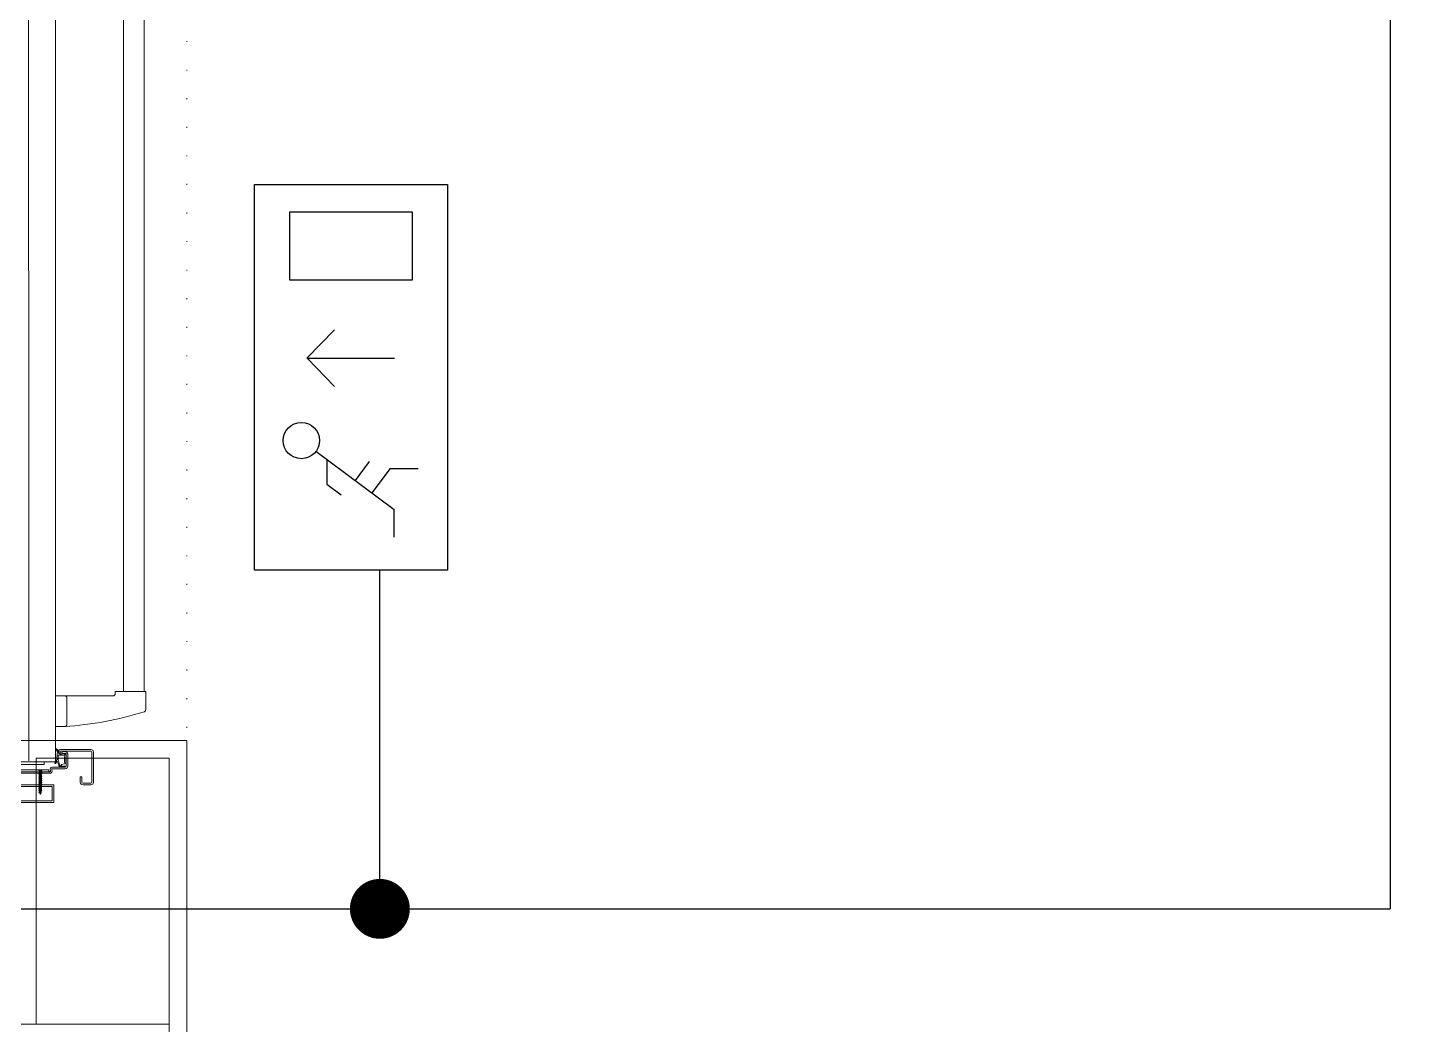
# Model space of a CAD drawing. Extents: x -2012 to 34975, y -1043 to 8321.
# Drawn here: x 10379.9 to 10537.8, y 352.5 to 464.9 of the extents above; entities that cross this region are included whole.
import ezdxf

# ---------------------------------------------------------------- set-up
doc = ezdxf.new("R2010")
doc.units = 0
doc.header["$LTSCALE"] = 25
doc.linetypes.add('DOT2', pattern=[0.125, 0, -0.125])
doc.layers.get('0').update_dxf_attribs({"color": 9, "lineweight": 9})
for name, color, linetype, lineweight in [('00', 9, 'Continuous', 9), ('01', 9, 'Continuous', 9), ('07', 9, 'Continuous', 9), ('14', 9, 'Continuous', 9), ('E-1x8 W ACİL ÇIKIŞ ARMATÜRÜ (TİP2)', 7, 'Continuous', 30), ('E-KABLO', 7, 'Continuous', 30), ('E-YUKARI ÇIKAN HAT', 7, 'Continuous', 30)]:
    doc.layers.add(name, color=color, linetype=linetype, lineweight=lineweight)

# ---------------------------------------------------------------- blocks, each defined once
blk = doc.blocks.new('p-yng-01')
at = {"ltscale": 2}
for p, q in [((10.49, 12.39), (12.53, 12.39)), ((12.53, 8.93), (12.53, 12.39)), ((12.53, 12.21), (107.47, 12.21)), ((12.53, 9.87), (107.47, 9.87)), ((12.04, 3.24), (12.04, 8.69)), ((12.53, 8.93), (12.28, 8.93)), ((8.57, 3.24), (8.57, 2.19)), ((8.82, 3.49), (11.79, 3.49)), ((12.04, 3.24), (12.04, 2.19))]:
    blk.add_line(p, q, dxfattribs=at)
at = {"linetype": 'Continuous'}
for p, q in [((5.68, 6.48), (2.31, 6.48)), ((2, 5.3), (2, 6.17)), ((2.18, 6.17), (2.18, 5.3)), ((2.31, 6.3), (5.68, 6.3)), ((2.31, 5.17), (2.9, 5.17)), ((2.9, 4.99), (2.31, 4.99)), ((2.9, 4.99), (2.9, 5.17)), ((5.81, 2.77), (5.81, 6.17)), ((5.99, 2.77), (5.99, 6.17)), ((3.82, 1.85), (3.82, 3.29)), ((4, 1.85), (4, 3.29)), ((4.04, 3.31), (4.18, 3.39)), ((4.12, 3.59), (5.45, 3.59)), ((5.45, 3.41), (4.12, 3.41)), ((4.29, 2.92), (4.36, 3.22)), ((4.47, 3.41), (5.1, 3.41)), ((5.33, 2.76), (5.34, 3.2)), ((5.35, 3.4), (5.56, 3.32)), ((5.45, 3.23), (5.45, 3.23)), ((5.55, 3.27), (5.46, 3.27)), ((5.58, 3.24), (5.46, 2.85)), ((5.75, 3.19), (5.63, 2.79)), ((3.59, 1.63), (3.62, 1.62)), ((3.7, 1.78), (3.67, 1.79)), ((4.01, 2.75), (4.08, 2.85)), ((4.12, 2.8), (4.29, 2.91)), ((4.65, 2.36), (4.41, 2.2)), ((4.46, 2.12), (4.83, 2.36)), ((4.59, -3.61), (4.59, 2.09)), ((4.69, 2.19), (52, 2.19)), ((5.77, 2.42), (5.98, 2.25)), ((5.78, 2.53), (6.04, 2.33)), ((52, 2.19), (115.31, 2.19)), ((1, 0.54), (0.95, 0.49)), ((1, 0.54), (0.95, 0.49)), ((1, 0.44), (0.95, 0.49)), ((1, 0.44), (0.95, 0.49)), ((1.12, 0.58), (1, 0.54)), ((1.12, 0.58), (1, 0.54)), ((1, 0.44), (1.12, 0.4)), ((1, 0.44), (1.12, 0.4)), ((1.11, 0.4), (1.18, 0.4)), ((1.11, 0.4), (1.18, 0.4)), ((3.27, 0.58), (1.12, 0.58)), ((1.12, 0.58), (1.12, 0.4)), ((3.27, 0.58), (1.12, 0.58)), ((1.12, 0.58), (1.12, 0.4)), ((3.16, 0.4), (1.12, 0.4)), ((3.16, 0.4), (1.12, 0.4)), ((1.14, 0.33), (1.33, 0.66)), ((1.14, 0.33), (1.33, 0.66)), ((1.14, 0.33), (1.16, 0.4)), ((1.14, 0.33), (1.16, 0.4)), ((1.15, 0.32), (1.34, 0.65)), ((1.15, 0.32), (1.34, 0.65)), ((1.2, 0.4), (1.27, 0.4)), ((1.2, 0.4), (1.27, 0.4)), ((1.29, 0.58), (1.21, 0.58)), ((1.29, 0.58), (1.21, 0.58)), ((1.23, 0.33), (1.42, 0.66)), ((1.23, 0.33), (1.42, 0.66)), ((1.23, 0.33), (1.25, 0.4)), ((1.23, 0.33), (1.25, 0.4)), ((1.24, 0.32), (1.43, 0.65)), ((1.24, 0.32), (1.43, 0.65)), ((1.29, 0.4), (1.36, 0.4)), ((1.29, 0.4), (1.36, 0.4)), ((1.38, 0.58), (1.3, 0.58)), ((1.38, 0.58), (1.3, 0.58)), ((1.31, 0.58), (1.32, 0.61)), ((1.31, 0.58), (1.32, 0.61)), ((1.32, 0.33), (1.51, 0.66)), ((1.32, 0.33), (1.51, 0.66)), ((1.32, 0.33), (1.34, 0.4)), ((1.32, 0.33), (1.34, 0.4)), ((1.33, 0.32), (1.52, 0.65)), ((1.33, 0.32), (1.52, 0.65)), ((1.38, 0.4), (1.45, 0.4)), ((1.38, 0.4), (1.45, 0.4)), ((1.47, 0.58), (1.39, 0.58)), ((1.47, 0.58), (1.39, 0.58)), ((1.4, 0.58), (1.41, 0.61)), ((1.4, 0.58), (1.41, 0.61)), ((1.41, 0.33), (1.6, 0.66)), ((1.41, 0.33), (1.6, 0.66)), ((1.41, 0.33), (1.6, 0.66)), ((1.41, 0.33), (1.6, 0.66)), ((1.41, 0.33), (1.43, 0.4)), ((1.41, 0.33), (1.43, 0.4)), ((1.41, 0.33), (1.43, 0.4)), ((1.41, 0.33), (1.43, 0.4)), ((1.42, 0.32), (1.61, 0.65)), ((1.42, 0.32), (1.61, 0.65)), ((1.42, 0.32), (1.61, 0.65)), ((1.42, 0.32), (1.61, 0.65)), ((1.47, 0.4), (1.54, 0.4)), ((1.47, 0.4), (1.54, 0.4)), ((1.47, 0.4), (1.54, 0.4)), ((1.47, 0.4), (1.54, 0.4)), ((1.56, 0.58), (1.48, 0.58)), ((1.56, 0.58), (1.48, 0.58)), ((1.49, 0.58), (1.5, 0.61)), ((1.49, 0.58), (1.5, 0.61)), ((1.5, 0.33), (1.69, 0.66)), ((1.5, 0.33), (1.69, 0.66)), ((1.5, 0.33), (1.52, 0.4)), ((1.5, 0.33), (1.52, 0.4)), ((1.51, 0.32), (1.7, 0.65)), ((1.51, 0.32), (1.7, 0.65)), ((1.56, 0.4), (1.63, 0.4)), ((1.56, 0.4), (1.63, 0.4)), ((1.65, 0.58), (1.57, 0.58)), ((1.65, 0.58), (1.57, 0.58)), ((1.58, 0.58), (1.59, 0.61)), ((1.58, 0.58), (1.59, 0.61)), ((1.58, 0.58), (1.59, 0.61)), ((1.58, 0.58), (1.59, 0.61)), ((1.59, 0.33), (1.78, 0.66)), ((1.59, 0.33), (1.78, 0.66)), ((1.59, 0.33), (1.61, 0.4)), ((1.59, 0.33), (1.61, 0.4)), ((1.6, 0.32), (1.79, 0.65)), ((1.6, 0.32), (1.79, 0.65)), ((1.65, 0.4), (1.72, 0.4)), ((1.65, 0.4), (1.72, 0.4)), ((1.74, 0.58), (1.66, 0.58)), ((1.74, 0.58), (1.66, 0.58)), ((1.67, 0.58), (1.68, 0.61)), ((1.67, 0.58), (1.68, 0.61)), ((1.68, 0.33), (1.87, 0.66)), ((1.68, 0.33), (1.87, 0.66)), ((1.68, 0.33), (1.7, 0.4)), ((1.68, 0.33), (1.7, 0.4)), ((1.69, 0.32), (1.88, 0.65)), ((1.69, 0.32), (1.88, 0.65)), ((1.74, 0.4), (1.81, 0.4)), ((1.74, 0.4), (1.81, 0.4)), ((1.83, 0.58), (1.75, 0.58)), ((1.83, 0.58), (1.75, 0.58)), ((1.76, 0.58), (1.77, 0.61)), ((1.76, 0.58), (1.77, 0.61)), ((1.77, 0.33), (1.96, 0.66)), ((1.77, 0.33), (1.96, 0.66)), ((1.77, 0.33), (1.79, 0.4)), ((1.77, 0.33), (1.79, 0.4)), ((1.78, 0.32), (1.97, 0.65)), ((1.78, 0.32), (1.97, 0.65)), ((1.83, 0.4), (1.9, 0.4)), ((1.83, 0.4), (1.9, 0.4)), ((1.92, 0.58), (1.84, 0.58)), ((1.92, 0.58), (1.84, 0.58)), ((1.85, 0.58), (1.86, 0.61)), ((1.85, 0.58), (1.86, 0.61)), ((1.86, 0.33), (2.05, 0.66)), ((1.86, 0.33), (2.05, 0.66)), ((1.86, 0.33), (1.88, 0.4)), ((1.86, 0.33), (1.88, 0.4)), ((1.87, 0.32), (2.06, 0.65)), ((1.87, 0.32), (2.06, 0.65)), ((1.92, 0.4), (1.99, 0.4)), ((1.92, 0.4), (1.99, 0.4)), ((2.01, 0.58), (1.93, 0.58)), ((2.01, 0.58), (1.93, 0.58)), ((1.94, 0.58), (1.95, 0.61)), ((1.94, 0.58), (1.95, 0.61)), ((1.95, 0.33), (2.14, 0.66)), ((1.95, 0.33), (2.14, 0.66)), ((1.95, 0.33), (1.97, 0.4)), ((1.95, 0.33), (1.97, 0.4)), ((1.96, 0.32), (2.15, 0.65)), ((1.96, 0.32), (2.15, 0.65)), ((2, -2), (2, 0.69)), ((2.01, 0.4), (2.08, 0.4)), ((2.01, 0.4), (2.08, 0.4)), ((2.1, 0.58), (2.02, 0.58)), ((2.1, 0.58), (2.02, 0.58)), ((2.03, 0.58), (2.04, 0.61)), ((2.03, 0.58), (2.04, 0.61)), ((2.04, 0.33), (2.23, 0.66)), ((2.04, 0.33), (2.23, 0.66)), ((2.04, 0.33), (2.06, 0.4)), ((2.04, 0.33), (2.06, 0.4)), ((2.05, 0.32), (2.24, 0.65)), ((2.05, 0.32), (2.24, 0.65)), ((2.1, 0.4), (2.17, 0.4)), ((2.1, 0.4), (2.17, 0.4)), ((2.19, 0.58), (2.11, 0.58)), ((2.19, 0.58), (2.11, 0.58)), ((2.12, 0.58), (2.13, 0.61)), ((2.12, 0.58), (2.13, 0.61)), ((2.13, 0.33), (2.32, 0.66)), ((2.13, 0.33), (2.32, 0.66)), ((2.13, 0.33), (2.15, 0.4)), ((2.13, 0.33), (2.15, 0.4)), ((2.14, 0.32), (2.33, 0.65)), ((2.14, 0.32), (2.33, 0.65)), ((2.19, 0.4), (2.26, 0.4)), ((2.19, 0.4), (2.26, 0.4)), ((2.28, 0.58), (2.2, 0.58)), ((2.28, 0.58), (2.2, 0.58)), ((2.21, 0.58), (2.22, 0.61)), ((2.21, 0.58), (2.22, 0.61)), ((2.22, 0.33), (2.41, 0.66)), ((2.22, 0.33), (2.41, 0.66)), ((2.22, 0.33), (2.24, 0.4)), ((2.22, 0.33), (2.24, 0.4)), ((2.23, 0.32), (2.42, 0.65)), ((2.23, 0.32), (2.42, 0.65)), ((2.28, 0.4), (2.35, 0.4)), ((2.28, 0.4), (2.35, 0.4)), ((2.37, 0.58), (2.29, 0.58)), ((2.37, 0.58), (2.29, 0.58)), ((2.3, 0.58), (2.31, 0.61)), ((2.3, 0.58), (2.31, 0.61)), ((2.31, 0.33), (2.5, 0.66)), ((2.31, 0.33), (2.5, 0.66)), ((2.31, 0.33), (2.33, 0.4)), ((2.31, 0.33), (2.33, 0.4)), ((2.32, 0.32), (2.51, 0.65)), ((2.32, 0.32), (2.51, 0.65)), ((2.37, 0.4), (2.44, 0.4)), ((2.37, 0.4), (2.44, 0.4)), ((2.46, 0.58), (2.38, 0.58)), ((2.46, 0.58), (2.38, 0.58)), ((2.39, 0.58), (2.4, 0.61)), ((2.39, 0.58), (2.4, 0.61)), ((2.4, 0.33), (2.59, 0.66)), ((2.4, 0.33), (2.59, 0.66)), ((2.4, 0.33), (2.59, 0.66)), ((2.4, 0.33), (2.59, 0.66)), ((2.4, 0.33), (2.42, 0.4)), ((2.4, 0.33), (2.42, 0.4)), ((2.4, 0.33), (2.42, 0.4)), ((2.4, 0.33), (2.42, 0.4)), ((2.41, 0.32), (2.6, 0.65)), ((2.41, 0.32), (2.6, 0.65)), ((2.41, 0.32), (2.6, 0.65)), ((2.41, 0.32), (2.6, 0.65)), ((2.46, 0.4), (2.53, 0.4)), ((2.46, 0.4), (2.56, 0.4)), ((2.46, 0.4), (2.53, 0.4)), ((2.46, 0.4), (2.56, 0.4)), ((2.55, 0.58), (2.47, 0.58)), ((2.55, 0.58), (2.47, 0.58)), ((2.48, 0.58), (2.49, 0.61)), ((2.48, 0.58), (2.49, 0.61)), ((2.49, 0.33), (2.68, 0.66)), ((2.49, 0.33), (2.68, 0.66)), ((2.49, 0.33), (2.51, 0.4)), ((2.49, 0.33), (2.51, 0.4)), ((2.5, 0.32), (2.69, 0.65)), ((2.5, 0.32), (2.69, 0.65)), ((2.55, 0.4), (2.62, 0.4)), ((2.55, 0.4), (2.62, 0.4)), ((2.64, 0.58), (2.56, 0.58)), ((2.6, 0.58), (2.56, 0.58)), ((2.64, 0.58), (2.56, 0.58)), ((2.6, 0.58), (2.56, 0.58)), ((2.6, 0.4), (2.56, 0.4)), ((2.6, 0.4), (2.56, 0.4)), ((2.57, 0.58), (2.58, 0.61)), ((2.57, 0.58), (2.58, 0.61)), ((2.57, 0.58), (2.58, 0.61)), ((2.57, 0.58), (2.58, 0.61)), ((2.58, 0.33), (2.77, 0.66)), ((2.58, 0.33), (2.77, 0.66)), ((2.58, 0.33), (2.6, 0.4)), ((2.58, 0.33), (2.6, 0.4)), ((2.59, 0.32), (2.78, 0.65)), ((2.59, 0.32), (2.78, 0.65)), ((2.64, 0.4), (2.71, 0.4)), ((2.73, 0.58), (2.65, 0.58)), ((2.66, 0.58), (2.67, 0.61)), ((2.67, 0.33), (2.86, 0.66)), ((2.67, 0.33), (2.69, 0.4)), ((2.68, 0.32), (2.87, 0.65)), ((2.73, 0.4), (2.8, 0.4)), ((2.82, 0.58), (2.74, 0.58)), ((2.75, 0.58), (2.76, 0.61)), ((2.76, 0.33), (2.95, 0.66)), ((2.76, 0.33), (2.78, 0.4)), ((2.77, 0.32), (2.96, 0.65)), ((2.82, 0.4), (2.89, 0.4)), ((2.91, 0.58), (2.83, 0.58)), ((2.84, 0.58), (2.85, 0.61)), ((2.85, 0.33), (3.04, 0.66)), ((2.85, 0.33), (2.87, 0.4)), ((2.86, 0.32), (3.05, 0.65)), ((2.91, 0.4), (2.98, 0.4)), ((3, 0.58), (2.92, 0.58)), ((2.93, 0.58), (2.94, 0.61)), ((2.94, 0.33), (3.13, 0.66)), ((2.94, 0.33), (2.96, 0.4)), ((2.95, 0.32), (3.14, 0.65)), ((3, 0.4), (3.07, 0.4)), ((3.09, 0.58), (3.01, 0.58)), ((3.02, 0.58), (3.03, 0.61)), ((3.03, 0.33), (3.22, 0.66)), ((3.03, 0.33), (3.05, 0.4)), ((3.04, 0.32), (3.23, 0.65)), ((3.09, 0.4), (3.16, 0.4)), ((3.18, 0.58), (3.1, 0.58)), ((3.11, 0.58), (3.12, 0.61)), ((3.12, 0.33), (3.31, 0.66)), ((3.12, 0.33), (3.14, 0.4)), ((3.13, 0.32), (3.32, 0.65)), ((3.18, 0.4), (3.25, 0.4)), ((3.27, 0.58), (3.19, 0.58)), ((3.2, 0.58), (3.21, 0.61)), ((3.21, 0.33), (3.4, 0.66)), ((3.21, 0.33), (3.23, 0.4)), ((3.22, 0.32), (3.41, 0.65)), ((3.27, 0.4), (3.34, 0.4)), ((3.36, 0.58), (3.28, 0.58)), ((3.29, 0.58), (3.3, 0.61)), ((3.3, -1.95), (3.3, 1.56)), ((3.3, 0.33), (3.49, 0.66)), ((3.3, 0.33), (3.32, 0.4)), ((3.31, 0.32), (3.5, 0.65)), ((3.36, 0.4), (3.43, 0.4)), ((3.45, 0.58), (3.37, 0.58)), ((3.38, 0.58), (3.39, 0.61)), ((3.39, 0.33), (3.58, 0.66)), ((3.39, 0.33), (3.41, 0.4)), ((3.4, 0.32), (3.59, 0.65)), ((3.45, 0.4), (3.55, 0.4)), ((3.54, 0.58), (3.46, 0.58)), ((3.47, 0.58), (3.48, 0.61)), ((3.48, -1.98), (3.48, 1.56)), ((3.68, 1.45), (3.48, 1.45)), ((3.59, 0.58), (3.55, 0.58)), ((3.59, 0.4), (3.55, 0.4)), ((3.56, 0.58), (3.57, 0.61)), ((3.65, 0.74), (3.59, 0.58)), ((3.65, 0.24), (3.59, 0.4)), ((3.68, 0.52), (3.64, 0.52)), ((3.68, 0.46), (3.64, 0.46)), ((3.68, -1.86), (3.68, 1.45)), ((3.68, 0.52), (3.68, 0.73)), ((3.68, 0.46), (3.68, 0.24)), ((4.3, 0.93), (4.59, 0.93)), ((4.3, 0.93), (4.3, -3.06))]:
    blk.add_line(p, q, dxfattribs=at)
at = {"linetype": 'DOT2'}
blk.add_lwpolyline([(2, 17), (118, 17)], dxfattribs=at)
at = {"linetype": 'Continuous'}
for points in [[(2, -2), (2, 2), (0, 2), (0, -2)], [(1.8, -1.8), (1.8, 1.8), (0.2, 1.8), (0.2, -1.8)]]:
    blk.add_lwpolyline(points, close=True, dxfattribs=at)
at = {"ltscale": 0.29}
blk.add_lwpolyline([(4.69, -0.83), (115.31, -0.84)], dxfattribs=at)
at = {"ltscale": 2}
for centre, radius, start, end in [((45.73, 0.95), 37.22, 162.3802, 176.4723), ((10.49, 12.15), 0.247, 90, 162.3802), ((12.28, 8.69), 0.247, 90, 180), ((8.82, 3.24), 0.247, 90, 180), ((11.79, 3.24), 0.247, 0, 90)]:
    blk.add_arc(centre, radius, start, end, dxfattribs=at)
at = {"linetype": 'Continuous'}
for centre, radius, start, end in [((2.31, 6.17), 0.309, 90, 180), ((5.68, 6.17), 0.309, 0, 90), ((5.68, 6.17), 0.309, 0, 90), ((2.31, 5.3), 0.309, 180, 270), ((2.31, 6.17), 0.13, 90, 180), ((2.31, 5.3), 0.13, 180, 270), ((5.68, 6.17), 0.13, 0, 90), ((5.68, 6.17), 0.13, 0, 90), ((4.12, 3.29), 0.299, 90, 180), ((4.12, 3.29), 0.12, 90, 180), ((4.06, 3.29), 0.0235, 121.8829, 242.3954), ((4.04, 3.23), 0.0871, 263.7597, 337.0285), ((3.68, 2.57), 0.784, 57.2254, 62.3935), ((4.09, 3.21), 0.0282, 337.0285, 57.2131), ((4.25, 3.27), 0.141, 80.0177, 120.3968), ((4.77, 6.23), 2.87, 260.017, 279.9465), ((4.39, 3.22), 0.0358, 79.2474, 167.2037), ((4.83, 5.51), 2.3, 259.2417, 281.0784), ((5.29, 3.26), 0.153, 69.1739, 99.9465), ((5.28, 3.2), 0.0575, 359.4411, 101.073), ((5.46, 3.25), 0.0235, 90.7292, 220.5483), ((5.45, 3.28), 0.309, 342.8599, 90), ((5.45, 3.28), 0.13, 342.8582, 90), ((5.32, 3.1), 0.183, 14.7185, 46.0603), ((5.55, 3.3), 0.0223, 269.4232, 71.2563), ((3.56, 1.56), 0.259, 63.211, 180), ((3.56, 1.56), 0.0798, 63.202, 180), ((3.74, 1.85), 0.259, 243.215, 0), ((3.74, 1.85), 0.0798, 243.2115, 0), ((4.03, 3.12), 0.0312, 100.8786, 243.4258), ((4.1, 2.71), 0.0959, 154.0369, 249.2134), ((4.1, 3.22), 0.157, 239.3013, 259.1148), ((4.13, 2.86), 0.133, 128.8627, 148.8778), ((4.03, 2.92), 0.0132, 148.8705, 187.3774), ((4.04, 2.92), 0.0264, 187.3783, 268.9641), ((4.05, 2.85), 0.049, 80.765, 103.2427), ((4.01, 3.04), 0.0905, 294.1976, 348.1638), ((4.06, 2.87), 0.0282, 333.7959, 80.7687), ((4.06, 3.03), 0.0377, 348.1661, 79.1104), ((5.9, 6.49), 4.28, 244.6875, 253.0507), ((4.16, 2.77), 0.0479, 134.0198, 235.7455), ((4.92, 4.02), 1.51, 238.7149, 261.6894), ((4.27, 2.93), 0.0188, 312.4272, 347.199), ((4.44, 2.16), 0.0479, 122.6999, 302.6999), ((4.69, 2.09), 0.0998, 90, 180), ((4.64, 2.37), 0.0192, 302.623, 73.0521), ((5.05, 4.91), 2.41, 261.4527, 275.8288), ((4.85, 2.33), 0.0383, 85.2104, 122.7022), ((5.09, 5.19), 2.83, 265.2016, 282.9973), ((5.29, 2.59), 0.0767, 275.8292, 21.9624), ((5.74, 2.77), 0.403, 181.2939, 201.9637), ((5.72, 2.77), 0.274, 162.8619, 0), ((6.28, 2.82), 0.796, 175.9723, 187.9232), ((5.59, 2.86), 0.108, 139.809, 171.2848), ((5.7, 2.74), 0.216, 188.6789, 284.0284), ((5.12, 3), 0.405, 353.3622, 21.0615), ((5.47, 2.96), 0.0518, 319.8052, 349.7927), ((5.72, 2.77), 0.0948, 162.8632, 0), ((5.74, 2.38), 0.0479, 51.8479, 102.9919), ((5.76, 2.51), 0.0288, 52.198, 104.0165), ((6.01, 2.29), 0.0479, 232.201, 52.2001), ((0.94, 0.72), 0.235, 274.361, 322.1025), ((0.94, 0.72), 0.235, 274.361, 322.1025), ((0.94, 0.25), 0.235, 37.8975, 85.639), ((0.94, 0.25), 0.235, 37.8975, 85.639), ((1.15, 0.33), 0.00583, 150.3204, 330.3204), ((1.15, 0.33), 0.00583, 150.3204, 330.3204), ((1.24, 0.33), 0.00583, 150.3204, 330.3204), ((1.24, 0.33), 0.00583, 150.3204, 330.3204), ((1.33, 0.33), 0.00583, 150.3204, 330.3204), ((1.33, 0.33), 0.00583, 150.3204, 330.3204), ((1.34, 0.66), 0.00583, 330.3204, 150.3204), ((1.34, 0.66), 0.00583, 330.3204, 150.3204), ((1.42, 0.33), 0.00583, 150.3204, 330.3204), ((1.42, 0.33), 0.00583, 150.3204, 330.3204), ((1.42, 0.33), 0.00583, 150.3204, 330.3204), ((1.42, 0.33), 0.00583, 150.3204, 330.3204), ((1.43, 0.66), 0.00583, 330.3204, 150.3204), ((1.43, 0.66), 0.00583, 330.3204, 150.3204), ((1.51, 0.33), 0.00583, 150.3204, 330.3204), ((1.51, 0.33), 0.00583, 150.3204, 330.3204), ((1.51, 0.33), 0.00583, 150.3204, 330.3204), ((1.51, 0.33), 0.00583, 150.3204, 330.3204), ((1.52, 0.66), 0.00583, 330.3204, 150.3204), ((1.52, 0.66), 0.00583, 330.3204, 150.3204), ((1.6, 0.33), 0.00583, 150.3204, 330.3204), ((1.6, 0.33), 0.00583, 150.3204, 330.3204), ((1.61, 0.66), 0.00583, 330.3204, 150.3204), ((1.61, 0.66), 0.00583, 330.3204, 150.3204), ((1.61, 0.66), 0.00583, 330.3204, 150.3204), ((1.61, 0.66), 0.00583, 330.3204, 150.3204), ((1.69, 0.33), 0.00583, 150.3204, 330.3204), ((1.69, 0.33), 0.00583, 150.3204, 330.3204), ((1.7, 0.66), 0.00583, 330.3204, 150.3204), ((1.7, 0.66), 0.00583, 330.3204, 150.3204), ((1.78, 0.33), 0.00583, 150.3204, 330.3204), ((1.78, 0.33), 0.00583, 150.3204, 330.3204), ((1.79, 0.66), 0.00583, 330.3204, 150.3204), ((1.79, 0.66), 0.00583, 330.3204, 150.3204), ((1.87, 0.33), 0.00583, 150.3204, 330.3204), ((1.87, 0.33), 0.00583, 150.3204, 330.3204), ((1.88, 0.66), 0.00583, 330.3204, 150.3204), ((1.88, 0.66), 0.00583, 330.3204, 150.3204), ((1.96, 0.33), 0.00583, 150.3204, 330.3204), ((1.96, 0.33), 0.00583, 150.3204, 330.3204), ((1.97, 0.66), 0.00583, 330.3204, 150.3204), ((1.97, 0.66), 0.00583, 330.3204, 150.3204), ((2.05, 0.33), 0.00583, 150.3204, 330.3204), ((2.05, 0.33), 0.00583, 150.3204, 330.3204), ((2.06, 0.66), 0.00583, 330.3204, 150.3204), ((2.06, 0.66), 0.00583, 330.3204, 150.3204), ((2.14, 0.33), 0.00583, 150.3204, 330.3204), ((2.14, 0.33), 0.00583, 150.3204, 330.3204), ((2.15, 0.66), 0.00583, 330.3204, 150.3204), ((2.15, 0.66), 0.00583, 330.3204, 150.3204), ((2.23, 0.33), 0.00583, 150.3204, 330.3204), ((2.23, 0.33), 0.00583, 150.3204, 330.3204), ((2.24, 0.66), 0.00583, 330.3204, 150.3204), ((2.24, 0.66), 0.00583, 330.3204, 150.3204), ((2.32, 0.33), 0.00583, 150.3204, 330.3204), ((2.32, 0.33), 0.00583, 150.3204, 330.3204), ((2.33, 0.66), 0.00583, 330.3204, 150.3204), ((2.33, 0.66), 0.00583, 330.3204, 150.3204), ((2.41, 0.33), 0.00583, 150.3204, 330.3204), ((2.41, 0.33), 0.00583, 150.3204, 330.3204), ((2.41, 0.33), 0.00583, 150.3204, 330.3204), ((2.41, 0.33), 0.00583, 150.3204, 330.3204), ((2.42, 0.66), 0.00583, 330.3204, 150.3204), ((2.42, 0.66), 0.00583, 330.3204, 150.3204), ((2.5, 0.33), 0.00583, 150.3204, 330.3204), ((2.5, 0.33), 0.00583, 150.3204, 330.3204), ((2.51, 0.66), 0.00583, 330.3204, 150.3204), ((2.51, 0.66), 0.00583, 330.3204, 150.3204), ((2.59, 0.33), 0.00583, 150.3204, 330.3204), ((2.59, 0.33), 0.00583, 150.3204, 330.3204), ((2.6, 0.66), 0.00583, 330.3204, 150.3204), ((2.6, 0.66), 0.00583, 330.3204, 150.3204), ((2.6, 0.66), 0.00583, 330.3204, 150.3204), ((2.6, 0.66), 0.00583, 330.3204, 150.3204), ((2.68, 0.33), 0.00583, 150.3204, 330.3204), ((2.69, 0.66), 0.00583, 330.3204, 150.3204), ((2.77, 0.33), 0.00583, 150.3204, 330.3204), ((2.78, 0.66), 0.00583, 330.3204, 150.3204), ((2.86, 0.33), 0.00583, 150.3204, 330.3204), ((2.87, 0.66), 0.00583, 330.3204, 150.3204), ((2.95, 0.33), 0.00583, 150.3204, 330.3204), ((2.96, 0.66), 0.00583, 330.3204, 150.3204), ((3.04, 0.33), 0.00583, 150.3204, 330.3204), ((3.05, 0.66), 0.00583, 330.3204, 150.3204), ((3.13, 0.33), 0.00583, 150.3204, 330.3204), ((3.14, 0.66), 0.00583, 330.3204, 150.3204), ((3.22, 0.33), 0.00583, 150.3204, 330.3204), ((3.23, 0.66), 0.00583, 330.3204, 150.3204), ((3.31, 0.33), 0.00583, 150.3204, 330.3204), ((3.32, 0.66), 0.00583, 330.3204, 150.3204), ((3.4, 0.33), 0.00583, 150.3204, 330.3204), ((3.41, 0.66), 0.00583, 330.3204, 150.3204), ((3.5, 0.66), 0.00583, 330.3204, 150.3204), ((3.59, 0.66), 0.00583, 330.3204, 150.3204), ((3.64, 0.49), 0.0291, 90, 270), ((3.66, 0.73), 0.015, 0, 150.0864), ((3.66, 0.24), 0.015, 209.9136, 0)]:
    blk.add_arc(centre, radius, start, end, dxfattribs=at)
blk = doc.blocks.new('100_1x8 W ACİL ÇIKIŞ ARMATÜRÜ (TİP2)')
at = {"layer": 'E-1x8 W ACİL ÇIKIŞ ARMATÜRÜ (TİP2)', "color": 4}
for p, q in [((-3.4, 0), (-3.4, 3.4)), ((-3.4, 3.4), (3.4, 3.4)), ((3.4, 3.4), (3.4, 0)), ((3.4, 0), (-3.4, 0))]:
    blk.add_line(p, q, dxfattribs=at)
at = {"layer": 'E-1x8 W ACİL ÇIKIŞ ARMATÜRÜ (TİP2)', "color": 1}
for p, q in [((-0.16, 1.989), (0.335, 2.471)), ((0.34, 2.476), (0.34, 0.934)), ((0.34, 2.476), (0.84, 1.989)), ((-1.305, 2.317), (-2.331, 0.937)), ((-1.882, 2.125), (-2.072, 1.87)), ((-1.448, 2.125), (-1.882, 2.125)), ((-1.484, 1.378), (-1.818, 1.627)), ((-1.608, 1.01), (-2.039, 1.33)), ((-1.608, 1.01), (-1.608, 0.516)), ((-2.821, 0.937), (-2.331, 0.937))]:
    blk.add_line(p, q, dxfattribs=at)
blk.add_lwpolyline([(1.715, 2.777), (2.92, 2.777), (2.92, 0.623), (1.715, 0.623)], close=True, dxfattribs=at)
blk.add_circle((-1.115, 2.574), 0.32, dxfattribs=at)

msp = doc.modelspace()

# ---------------------------------------------------------------- linework, layer by layer
at = {"layer": '00'}
msp.add_lwpolyline([(10380.84, 382.5), (10395.84, 382.5), (10395.84, 352.5), (10380.84, 352.5)], close=True, dxfattribs=at)
at = {"layer": '01'}
msp.add_lwpolyline([(10395.84, 352.5), (10395.84, 312.5), (9795.84, 312.5), (9795.84, 662.5), (10395.84, 662.5), (10395.84, 622.5), (9845.84, 622.5), (9845.84, 352.5)], close=True, dxfattribs=at)
at = {"layer": '14'}
msp.add_lwpolyline([(9812.84, 1010.5), (9812.84, 759.5), (10537.84, 759.5), (10537.84, 740.5), (10397.84, 740.5), (10397.84, 490.5), (10378.84, 490.5), (10378.84, 620.5), (10378.84, 620.5), (10378.84, 620.5), (9847.84, 620.5), (9847.84, 354.5), (10378.84, 354.5), (10378.84, 354.5), (10378.84, 354.5), (10378.84, 384.5), (10397.84, 384.5), (10397.84, 334.5)], dxfattribs=at)
at = {"layer": 'E-KABLO', "color": 6}
for p in [(10533.57, 522.58), (9854.33, 365.5)]:
    msp.add_line(p, (10533.57, 365.5), dxfattribs=at)
at = {"layer": 'E-KABLO', "color": 4}
msp.add_line((10419.62, 365.5), (10419.62, 403.74), dxfattribs=at)
at = {"layer": 'E-YUKARI ÇIKAN HAT', "color": 4, "linetype": 'Continuous', "const_width": 3.38}
msp.add_lwpolyline([(10417.93, 365.5, 1), (10421.31, 365.5, 1)], format="xyb", close=True, dxfattribs=at)

# ---------------------------------------------------------------- block references
at = {"layer": '07', "xscale": -1, "rotation": 270}
msp.add_blockref('p-yng-01', (10380.84, 377.5), dxfattribs=at)
at = {"layer": 'E-1x8 W ACİL ÇIKIŞ ARMATÜRÜ (TİP2)', "xscale": 6.4, "yscale": 6.4, "zscale": 6.4, "rotation": 90}
msp.add_blockref('100_1x8 W ACİL ÇIKIŞ ARMATÜRÜ (TİP2)', (10427.24, 425.5), dxfattribs=at)

doc.saveas('drawing.dxf')
